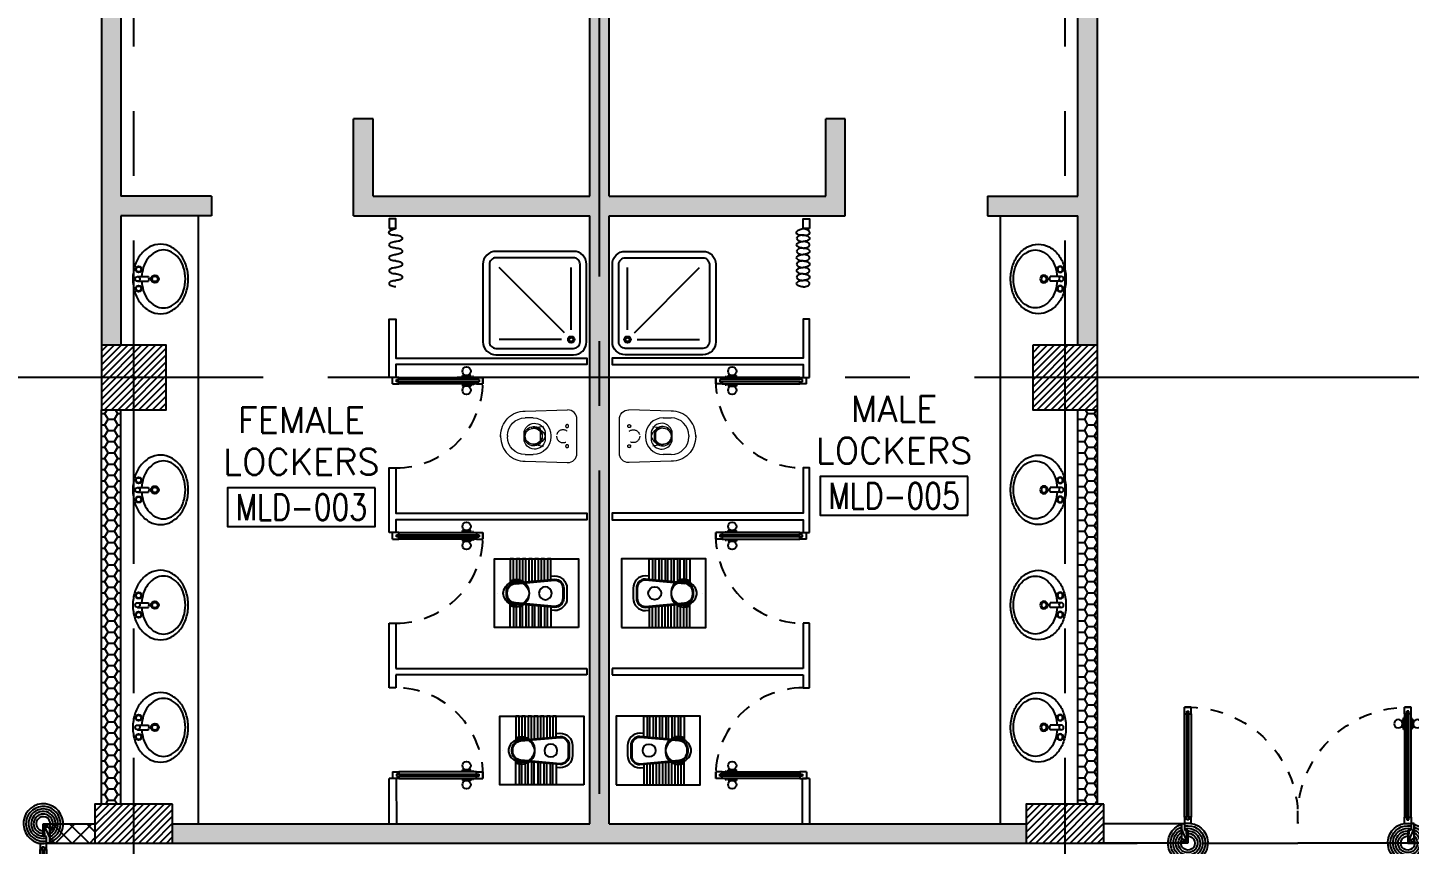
# Model space of a CAD drawing. Extents: x 417819.9 to 417911.9, y 43448 to 43539.2.
# Drawn here: x 417879.88 to 417890.56, y 43494.48 to 43500.8 of the extents above; entities that cross this region are included whole.
import ezdxf
from ezdxf.enums import TextEntityAlignment as Align

# ---------------------------------------------------------------- set-up
doc = ezdxf.new("R2010")
doc.units = 0
doc.header["$MEASUREMENT"] = 0
for name, pattern in [('CENTERX2', [4, 2.5, -0.5, 0.5, -0.5]), ('HIDDEN', [0.375, 0.25, -0.125]), ('HIDDEN2', [0.1875, 0.125, -0.0625])]:
    doc.linetypes.add(name, pattern=pattern)
doc.layers.get('0').update_dxf_attribs({"linetype": 'CONTINUOUS'})
for name, color, linetype in [('AXES', 11, 'CENTERX2'), ('COL', 2, 'CONTINUOUS'), ('CURT', 7, 'CONTINUOUS'), ('DOOR', 4, 'CONTINUOUS'), ('FIX', 3, 'CONTINUOUS'), ('HAT', 8, 'CONTINUOUS'), ('PART', 9, 'CONTINUOUS'), ('RM-BOX', 2, 'CONTINUOUS'), ('RM-NAME', 2, 'CONTINUOUS'), ('RM-NO', 2, 'CONTINUOUS'), ('WALL', 2, 'CONTINUOUS'), ('WallType', 11, 'CONTINUOUS'), ('WallType2', 3, 'CONTINUOUS')]:
    doc.layers.add(name, color=color, linetype=linetype)
doc.styles.add('ROMANS', font='ROMANS.shx', dxfattribs={"width": 0.6})
pattern_1 = [(0, (0, 0), (0.075, 0.04330127), [0.05, -0.1]), (120, (0, 0), (-0.074999999836, 0.043301270284), [0.05, -0.1]), (60, (0, 0), (1.64e-10, 0.086602540284), [-0.1, 0.05])]

# ---------------------------------------------------------------- blocks, each defined once
blk = doc.blocks.new('A$C272A55A0')
at = {"layer": 'DOOR', "color": 0, "linetype": 'ByBlock'}
for p, q in [((0, 900), (0, 1050)), ((50, 1050), (0, 1050)), ((50, 950), (50, 1050)), ((1750, 950), (1750, 1050)), ((1750, 1050), (1800, 1050)), ((1800, 1050), (1800, 900)), ((0, 900), (25, 900)), ((25, 950), (50, 950)), ((25, 900), (25, 950)), ((75, 900), (25, 900)), ((25, 850), (25, 900)), ((58, 870), (42, 870)), ((42, 870), (42, 850)), ((58, 850), (58, 870)), ((75, 900), (75, 850)), ((1725, 900), (1775, 900)), ((1725, 900), (1725, 850)), ((1742, 870), (1758, 870)), ((1742, 850), (1742, 870)), ((1775, 950), (1750, 950)), ((1758, 870), (1758, 850)), ((1775, 900), (1775, 950)), ((1800, 900), (1775, 900)), ((1775, 850), (1775, 900)), ((42, 850), (25, 850)), ((75, 850), (58, 850)), ((1725, 850), (1742, 850)), ((1758, 850), (1775, 850)), ((1718, 160), (1709, 160)), ((1709, 95), (1709, 160)), ((1725, 173), (1718, 173)), ((1718, 173), (1718, 83)), ((1718, 95), (1718, 160)), ((1775, 173), (1782, 173)), ((1782, 173), (1782, 83)), ((1782, 160), (1791, 160)), ((1782, 95), (1782, 160)), ((1791, 95), (1791, 160)), ((25, 50), (42, 50)), ((25, 50), (25, 0)), ((25, 0), (75, 0)), ((75, 0), (25, 0)), ((42, 50), (42, 30)), ((42, 30), (58, 30)), ((58, 50), (75, 50)), ((58, 50), (58, 30)), ((75, 50), (75, 0)), ((1718, 95), (1709, 95)), ((1725, 83), (1718, 83)), ((1742, 50), (1725, 50)), ((1725, 50), (1725, 0)), ((1775, 0), (1725, 0)), ((1725, 0), (1775, 0)), ((1742, 50), (1742, 30)), ((1758, 30), (1742, 30)), ((1775, 50), (1758, 50)), ((1758, 50), (1758, 30)), ((1775, 83), (1782, 83)), ((1775, 50), (1775, 0)), ((1782, 95), (1791, 95))]:
    blk.add_line(p, q, dxfattribs=at)
at = {"layer": 'DOOR', "color": 9, "linetype": 'ByBlock'}
for p, q in [((50, 1050), (0, 1010)), ((50, 1050), (0, 937)), ((50, 1050), (37, 950)), ((1750, 1050), (1800, 1010)), ((1750, 1050), (1800, 937)), ((1750, 1050), (1763, 950))]:
    blk.add_line(p, q, dxfattribs=at)
at = {"layer": 'DOOR', "linetype": 'ByBlock'}
for p, q in [((25, 850), (25, 50)), ((42, 850), (42, 50)), ((58, 850), (58, 50)), ((75, 50), (75, 850)), ((1725, 50), (1725, 850)), ((1742, 850), (1742, 50)), ((1758, 850), (1758, 50)), ((1775, 850), (1775, 50))]:
    blk.add_line(p, q, dxfattribs=at)
at = {"layer": 'DOOR', "color": 0, "linetype": 'ByBlock'}
for centre in [(1676, 128), (1824, 128)]:
    blk.add_circle(centre, 32.4, dxfattribs=at)
at = {"layer": 'DOOR', "color": 9, "linetype": 'ByBlock'}
for centre, radius, start, end in [((50, 1050), 54.4, 203.2074, 270), ((50, 1050), 74.4, 227.7764, 270), ((50, 1050), 94.4, 238.0182, 270), ((50, 1050), 34.4, 180, 270), ((50, 1050), 14.4, 180, 270), ((1750, 1050), 14.4, 270, 0), ((1750, 1050), 34.4, 270, 0), ((1750, 1050), 54.4, 270, 336.7926), ((1750, 1050), 74.4, 270, 312.2236), ((1750, 1050), 94.4, 270, 301.9818), ((50, 1050), 114, 244.0838, 257.3774), ((50, 1050), 134, 248.1598, 259.28), ((50, 1050), 154, 251.1053, 256.2858), ((1750, 1050), 114, 282.6226, 295.9162), ((1750, 1050), 134, 280.72, 291.8402), ((1750, 1050), 154, 283.7142, 288.8947)]:
    blk.add_arc(centre, radius, start, end, dxfattribs=at)
at = {"layer": 'DOOR', "linetype": 'HIDDEN', "ltscale": 0.5}
for centre, start, end in [((50, 851), 268.3174, 3.2965), ((1750, 851), 176.7035, 271.6826)]:
    blk.add_arc(centre, 851, start, end, dxfattribs=at)
at = {"layer": 'WALL', "linetype": 'ByBlock'}
blk.add_line((1800, 900), (1800, 1050), dxfattribs=at)
blk = doc.blocks.new('COL50')
at = {"layer": 'COL'}
blk.add_lwpolyline([(-250, 250), (-250, -250), (250, -250), (250, 250)], close=True, dxfattribs=at)
blk = doc.blocks.new('RM1')
at = {"layer": 'RM-BOX'}
blk.add_lwpolyline([(570, -200), (-570, -200), (-570, -500), (570, -500)], close=True, dxfattribs=at)
at = {"layer": 'RM-NAME', "style": 'ROMANS'}
for tag, p in [('ROOMNAME1', (0, 324)), ('ROOMNAME2', (0, 0))]:
    blk.add_attdef(tag, text='', height=200, dxfattribs=at).set_placement(p, align=Align.MIDDLE)
at = {"layer": 'RM-NO', "style": 'ROMANS', "width": 0.8}
blk.add_attdef('ROOMNO', text='', height=200, dxfattribs=at).set_placement((0, -350), align=Align.MIDDLE)
blk = doc.blocks.new('CURT2')
at = {"layer": 'CURT'}
blk.add_lwpolyline([(0, 0, -0.116434), (-19, -31, -0.116434), (-50, -50, -0.56066), (-101, -7, 0.45929), (-150, 50, 0.414214), (-200, 0, -0.414214), (-250, -50, -0.414214), (-300, 0, 0.414214), (-350, 50, 0.414214), (-400, 0, -0.414214), (-450, -50, -0.414214), (-500, 0, 0.414214), (-550, 50, 0.414214), (-600, 0, -0.414214), (-650, -50, -0.414214), (-700, 0, 0.414214), (-750, 50, 0.414214), (-800, 0, -0.414214), (-850, -50, -0.414214), (-900, 0, 0.414214)], format="xyb", dxfattribs=at)
blk = doc.blocks.new('*X79')
at = {"color": 0}
for p, q in [((73379, 41931), (73850, 42401)), ((73379, 41984), (73797, 42401)), ((73379, 42037), (73744, 42401)), ((73379, 42090), (73690, 42401)), ((73379, 42143), (73637, 42401)), ((73379, 42196), (73584, 42401)), ((73379, 42249), (73531, 42401)), ((73379, 42302), (73478, 42401)), ((73379, 42355), (73425, 42401)), ((73403, 41901), (73879, 42378)), ((73456, 41901), (73879, 42325)), ((73509, 41901), (73879, 42272)), ((73562, 41901), (73879, 42219)), ((73615, 41901), (73879, 42165)), ((73668, 41901), (73879, 42112)), ((73721, 41901), (73879, 42059)), ((73774, 41901), (73879, 42006)), ((73827, 41901), (73879, 41953))]:
    blk.add_line(p, q, dxfattribs=at)
blk = doc.blocks.new('WC')
at = {"layer": 'FIX', "lineweight": 20}
for p, q in [((475, 141), (538, 141)), ((339, 5), (339, -5)), ((395, 76), (490, 60)), ((534, 24), (540, 0)), ((540, 0), (534, -24)), ((674, 5), (674, -5)), ((490, -60), (395, -76)), ((213, -204), (210, -204)), ((538, -141), (475, -141))]:
    blk.add_line(p, q, dxfattribs=at)
at = {"layer": 'FIX', "linetype": 'Continuous', "lineweight": 20}
blk.add_line((420, -47), (420, 45), dxfattribs=at)
at = {"layer": 'FIX', "lineweight": 20}
for points in [[(210, -204, -0.414214), (137, -131), (137, 0), (137, 131, -0.414214), (210, 204)], [(727, -5), (727, 5, 0.414214), (538, 194), (210, 204)], [(727, 5), (727, -5, -0.414214), (538, -194), (210, -204)]]:
    blk.add_lwpolyline(points, format="xyb", dxfattribs=at)
at = {"layer": 'FIX', "linetype": 'HIDDEN2', "lineweight": 20, "ltscale": 0.3}
blk.add_circle((245, 0), 49.8, dxfattribs=at)
at = {"layer": 'FIX', "linetype": 'HIDDEN', "lineweight": 20, "ltscale": 0.05}
for centre in [(213, 78), (213, -77)]:
    blk.add_circle(centre, 11.6, dxfattribs=at)
at = {"layer": 'FIX', "lineweight": 20}
for centre, radius, start, end in [((475, 5), 136, 90, 180), ((538, 5), 136, 360, 90), ((464, -18), 82, 51.0758, 71.504), ((473, -7), 68.2, 27.1532, 51.0758), ((475, -5), 136, 180, 270), ((464, 18), 82, 288.496, 308.9242), ((473, 7), 68.2, 308.9242, 332.8468), ((538, -5), 136, 270, 0)]:
    blk.add_arc(centre, radius, start, end, dxfattribs=at)
at = {"layer": 'FIX', "linetype": 'Continuous', "lineweight": 20}
for centre, start, end in [((443, 46), 88.3879, 182.3338), ((442, -46), 177.6662, 271.6121)]:
    blk.add_arc(centre, 22.3, start, end, dxfattribs=at)
blk = doc.blocks.new('AWC')
at = {"layer": 'FIX'}
for p, q in [((-726, 265), (-726, 66)), ((-700, 265), (-726, 265)), ((-700, 79), (-700, 265)), ((-678, 265), (-678, 82)), ((-652, 265), (-678, 265)), ((-652, 84), (-652, 265)), ((-630, 265), (-630, 86)), ((-604, 265), (-630, 265)), ((-604, 89), (-604, 265)), ((-582, 265), (-582, 91)), ((-556, 265), (-582, 265)), ((-556, 93), (-556, 265)), ((-534, 265), (-534, 95)), ((-508, 265), (-534, 265)), ((-508, 98), (-508, 265)), ((-486, 265), (-486, 100)), ((-460, 265), (-486, 265)), ((-460, 102), (-460, 265)), ((-438, 265), (-438, 104)), ((-412, 265), (-438, 265)), ((-412, 106), (-412, 265)), ((-382, 109), (-687, 81)), ((-384, 134), (-412, 131)), ((-825, 0), (-825, 0)), ((-780, 7), (-780, -7)), ((-755, 7), (-755, -7)), ((-748, 7), (-748, -7)), ((-312, -39), (-312, 39)), ((-287, -39), (-287, 39)), ((-726, -265), (-726, -66)), ((-700, -79), (-700, -265)), ((-687, -81), (-382, -109)), ((-678, -265), (-678, -82)), ((-652, -84), (-652, -265)), ((-630, -265), (-630, -86)), ((-604, -89), (-604, -265)), ((-582, -265), (-582, -91)), ((-556, -93), (-556, -265)), ((-534, -265), (-534, -95)), ((-508, -98), (-508, -265)), ((-486, -265), (-486, -100)), ((-460, -102), (-460, -265)), ((-438, -265), (-438, -104)), ((-412, -106), (-412, -265)), ((-412, -131), (-384, -134)), ((-700, -265), (-726, -265)), ((-652, -265), (-678, -265)), ((-604, -265), (-630, -265)), ((-556, -265), (-582, -265)), ((-508, -265), (-534, -265)), ((-460, -265), (-486, -265)), ((-412, -265), (-438, -265))]:
    blk.add_line(p, q, dxfattribs=at)
at = {"layer": 'FIX', "color": 32}
for p, q in [((-381, 102), (-686, 74)), ((-319, -39), (-319, 39)), ((-686, -74), (-381, -102))]:
    blk.add_line(p, q, dxfattribs=at)
at = {"layer": 'FIX'}
blk.add_lwpolyline([(-198, 265), (-848, 265), (-848, -265), (-198, -265)], close=True, dxfattribs=at)
at = {"layer": 'FIX', "color": 32}
blk.add_circle((-454, 0), 50, dxfattribs=at)
at = {"layer": 'FIX'}
for centre, radius, start, end in [((-382, 39), 95, 0, 90.1311), ((-382, 39), 70, 0, 90.1311), ((-680, 7), 100, 117.0426, 180), ((-680, 7), 75, 95.2114, 180), ((-680, -7), 100, 180, 242.9574), ((-680, -7), 75, 180, 264.7886), ((-382, -39), 95, 270, 0), ((-382, -39), 70, 270, 0)]:
    blk.add_arc(centre, radius, start, end, dxfattribs=at)
at = {"layer": 'FIX', "color": 32}
for centre, radius, start, end in [((-680, 7), 68, 95.2114, 180), ((-382, 39), 63, 0, 90.1311), ((-680, -7), 68, 180, 264.7886), ((-382, -39), 63, 270, 0)]:
    blk.add_arc(centre, radius, start, end, dxfattribs=at)
blk = doc.blocks.new('*X78')
at = {"color": 0}
for p, q in [((80579, 41918), (81062, 42401)), ((80579, 41971), (81009, 42401)), ((80579, 42024), (80956, 42401)), ((80579, 42077), (80903, 42401)), ((80579, 42130), (80850, 42401)), ((80579, 42183), (80797, 42401)), ((80579, 42236), (80744, 42401)), ((80579, 42289), (80691, 42401)), ((80579, 42342), (80638, 42401)), ((80579, 42395), (80585, 42401)), ((80615, 41901), (81079, 42365)), ((80668, 41901), (81079, 42312)), ((80721, 41901), (81079, 42259)), ((80774, 41901), (81079, 42206)), ((80827, 41901), (81079, 42153)), ((80880, 41901), (81079, 42100)), ((80933, 41901), (81079, 42047)), ((80986, 41901), (81079, 41994)), ((81039, 41901), (81079, 41941))]:
    blk.add_line(p, q, dxfattribs=at)
blk = doc.blocks.new('OV')
for p, q in [((-0.02, -0.041), (-0.02, -0.135)), ((0.02, -0.041), (0.02, -0.135))]:
    blk.add_line(p, q)
blk.add_lwpolyline([(-0.3, -0.239, 0.126028), (-0.276, -0.332, 0.105961), (-0.207, -0.412, 0.086149), (-0.113, -0.46, 0.075973), (0, -0.478, 0.075973), (0.113, -0.46, 0.086149), (0.207, -0.412, 0.105961), (0.276, -0.332, 0.126028), (0.3, -0.239, 0.126028), (0.276, -0.145, 0.105961), (0.207, -0.065, 0.086149), (0.113, -0.017, 0.075973), (0, 0, 0.075973), (-0.113, -0.017, 0.086149), (-0.207, -0.065, 0.105961), (-0.276, -0.145, 0.126028)], format="xyb", close=True)
for points in [[(-0.25, -0.264, 0.126028), (-0.232, -0.333, 0.105961), (-0.177, -0.398, 0.086149), (-0.099, -0.438, 0.075973), (0, -0.453, 0.075973), (0.099, -0.438, 0.086149), (0.177, -0.398, 0.105961), (0.232, -0.333, 0.126028), (0.25, -0.264, 0.126028), (0.232, -0.195, 0.105961), (0.177, -0.13, 0.086149), (0.099, -0.09, 0.060606), (0.02, -0.076, 0.075973)], [(-0.02, -0.076, 0.060606), (-0.099, -0.09, 0.086149), (-0.177, -0.13, 0.105961), (-0.232, -0.195, 0.126028), (-0.25, -0.264, 0.126028)]]:
    blk.add_lwpolyline(points, format="xyb")
for centre, radius in [((-0.083, -0.05), 0.027), ((-0.083, -0.05), 0.022), ((0, -0.041), 0.0202), ((0.083, -0.05), 0.027), ((0.083, -0.05), 0.022), ((0, -0.19), 0.0332), ((0, -0.19), 0.0232)]:
    blk.add_circle(centre, radius)
blk.add_arc((0, -0.099), 0.0409, 240.429, 299.571)

msp = doc.modelspace()

# ---------------------------------------------------------------- hatches: boundary and pattern name
at = {"layer": 'HAT'}
h = msp.add_hatch(dxfattribs=at)
h.set_pattern_fill('ANSI31', color=256, scale=0.3, style=0)
h.set_pattern_definition([(45, (417522.151385, 43455.963322), (-0.0265165043, 0.0265165043), [])])
h.paths.add_polyline_path([(417880.6966, 43494.4943), (417880.6966, 43494.7943), (417880.3966, 43494.7943), (417880.3966, 43494.4943)])
h.paths.add_polyline_path([(417880.9966, 43494.4943), (417880.9966, 43494.7943), (417880.6966, 43494.7943), (417880.6966, 43494.4943)])
h = msp.add_hatch(dxfattribs=at)
h.set_pattern_fill('ANSI31', color=256, scale=0.3, style=0)
h.set_pattern_definition([(45, (417529.351385, 43455.963322), (-0.0265165043, 0.0265165043), [])])
h.paths.add_polyline_path([(417887.8966, 43494.4943), (417887.8966, 43494.7943), (417887.5966, 43494.7943), (417887.5966, 43494.4943)])
h.paths.add_polyline_path([(417888.1966, 43494.4943), (417888.1966, 43494.7943), (417887.8966, 43494.7943), (417887.8966, 43494.4943)])
at = {"layer": 'WallType'}
h = msp.add_hatch(dxfattribs=at)
h.set_pattern_fill('ANSI37', color=256, scale=0.75, style=0)
h.set_pattern_definition([(45, (0, 0), (-0.066291260736, 0.066291260736), []), (135, (0, 0), (-0.066291260736, -0.066291260736), [])])
h.paths.add_polyline_path([(417880.3966, 43494.6443), (417880.0466, 43494.6443), (417880.0466, 43494.4943), (417880.3966, 43494.4943)])
at = {"layer": 'WallType2'}
h = msp.add_hatch(dxfattribs=at)
h.set_pattern_fill('HONEY', color=256, scale=0.4, style=0)
h.set_pattern_definition(pattern_1)
h.paths.add_polyline_path([(417884.3716, 43505.2193), (417884.5216, 43505.2193), (417884.5216, 43505.3693), (417884.0716, 43505.3693), (417884.0716, 43505.2193), (417884.2216, 43505.2193), (417884.2216, 43499.4948), (417882.5466, 43499.4948), (417882.5466, 43500.0948), (417882.3966, 43500.0948), (417882.3966, 43499.3448), (417884.2216, 43499.3448), (417884.2216, 43494.6443), (417880.9966, 43494.6443), (417880.9966, 43494.4943), (417887.5966, 43494.4943), (417887.5966, 43494.6443), (417884.3716, 43494.6443), (417884.3716, 43499.3448), (417886.1966, 43499.3448), (417886.1968, 43500.0948), (417886.0468, 43500.0948), (417886.0467, 43499.4948), (417884.3716, 43499.4948)])
h = msp.add_hatch(dxfattribs=at)
h.set_pattern_fill('HONEY', color=256, scale=0.4, style=0)
h.set_pattern_definition(pattern_1)
h.paths.add_polyline_path([(417880.5966, 43503.8443), (417880.4466, 43503.8443), (417880.4466, 43498.3443), (417880.5966, 43498.3443), (417880.5966, 43499.3448), (417881.2966, 43499.3448), (417881.2966, 43499.4948), (417880.5966, 43499.4948)])
h = msp.add_hatch(dxfattribs=at)
h.set_pattern_fill('HONEY', color=256, scale=0.4, style=0)
h.set_pattern_definition(pattern_1)
h.paths.add_polyline_path([(417888.1466, 43503.8443), (417887.9966, 43503.8443), (417887.9966, 43499.4948), (417887.2966, 43499.4948), (417887.2966, 43499.3448), (417887.9966, 43499.3448), (417887.9966, 43498.3443), (417888.1466, 43498.3443)])
h = msp.add_hatch(dxfattribs=at)
h.set_pattern_fill('HONEY', color=256, scale=0.4, style=0)
h.set_pattern_definition(pattern_1)
h.paths.add_polyline_path([(417880.5966, 43497.8443), (417880.4466, 43497.8443), (417880.4466, 43494.7943), (417880.5966, 43494.7943)])
h = msp.add_hatch(dxfattribs=at)
h.set_pattern_fill('HONEY', color=256, scale=0.4, style=0)
h.set_pattern_definition(pattern_1)
h.paths.add_polyline_path([(417888.1466, 43497.8443), (417887.9966, 43497.8443), (417887.9966, 43494.7943), (417888.1466, 43494.7943)])

# ---------------------------------------------------------------- linework, layer by layer
at = {"layer": 'AXES'}
for p, q in [((417880.6966, 43448.6529), (417880.6966, 43538.4875)), ((417887.8966, 43448.6529), (417887.8966, 43538.4875)), ((417884.2966, 43466.8743), (417884.2966, 43525.4443)), ((417889.6966, 43498.0943), (417820.6052, 43498.0943)), ((417911.2163, 43498.0943), (417889.6966, 43498.0943)), ((417820.9552, 43494.4943), (417889.6966, 43494.4943)), ((417911.2163, 43494.4943), (417889.6966, 43494.4943))]:
    msp.add_line(p, q, dxfattribs=at)
at = {"layer": 'COL'}
for points in [[(417880.4466, 43498.3443), (417880.4466, 43497.8443), (417880.9466, 43497.8443), (417880.9466, 43498.3443)], [(417880.9966, 43494.7943), (417880.3966, 43494.7943), (417880.3966, 43494.4943), (417880.9966, 43494.4943)], [(417888.1966, 43494.7943), (417887.5966, 43494.7943), (417887.5966, 43494.4943), (417888.1966, 43494.4943)]]:
    msp.add_lwpolyline(points, close=True, dxfattribs=at)
at = {"layer": 'DOOR', "linetype": 'ByBlock'}
for p, q in [((417883.2369, 43498.1015), (417883.2369, 43498.1105)), ((417883.3017, 43498.1105), (417883.2369, 43498.1105)), ((417883.3017, 43498.1015), (417883.3017, 43498.1105)), ((417885.2916, 43498.1015), (417885.2916, 43498.1105)), ((417885.2916, 43498.1105), (417885.3564, 43498.1105)), ((417885.3564, 43498.1015), (417885.3564, 43498.1105)), ((417882.7466, 43498.0943), (417882.6966, 43498.0943)), ((417882.6966, 43498.0443), (417882.6966, 43498.0943)), ((417882.6966, 43498.0443), (417882.7466, 43498.0443)), ((417882.7266, 43498.0773), (417882.7466, 43498.0773)), ((417882.7266, 43498.0613), (417882.7266, 43498.0773)), ((417882.7466, 43498.0613), (417882.7266, 43498.0613)), ((417882.7466, 43498.0943), (417883.3466, 43498.0943)), ((417882.7466, 43498.0773), (417882.7466, 43498.0943)), ((417882.7466, 43498.0773), (417883.3466, 43498.0773)), ((417882.7466, 43498.0613), (417883.3466, 43498.0613)), ((417882.7466, 43498.0443), (417882.7466, 43498.0613)), ((417883.3466, 43498.0443), (417882.7466, 43498.0443)), ((417883.3017, 43498.1015), (417883.2369, 43498.1015)), ((417883.2369, 43498.0371), (417883.2369, 43498.0281)), ((417883.3017, 43498.0371), (417883.2369, 43498.0371)), ((417883.3017, 43498.0281), (417883.2369, 43498.0281)), ((417883.3017, 43498.0371), (417883.3017, 43498.0281)), ((417883.3143, 43498.0943), (417883.3143, 43498.1015)), ((417883.3243, 43498.1015), (417883.3143, 43498.1015)), ((417883.3143, 43498.0443), (417883.3143, 43498.0371)), ((417883.3243, 43498.0371), (417883.3143, 43498.0371)), ((417883.3243, 43498.0943), (417883.3243, 43498.1015)), ((417883.3243, 43498.0443), (417883.3243, 43498.0371)), ((417883.3466, 43498.0943), (417883.3466, 43498.0773)), ((417883.3466, 43498.0943), (417883.3966, 43498.0943)), ((417883.3466, 43498.0773), (417883.3666, 43498.0773)), ((417883.3466, 43498.0613), (417883.3466, 43498.0443)), ((417883.3466, 43498.0613), (417883.3666, 43498.0613)), ((417883.3466, 43498.0443), (417883.3966, 43498.0443)), ((417883.3666, 43498.0773), (417883.3666, 43498.0613)), ((417883.3966, 43498.0943), (417883.3966, 43498.0443)), ((417883.3966, 43498.0443), (417883.3966, 43498.0943)), ((417885.1966, 43498.0943), (417885.1966, 43498.0443)), ((417885.1966, 43498.0443), (417885.1966, 43498.0943)), ((417885.2466, 43498.0943), (417885.1966, 43498.0943)), ((417885.2466, 43498.0443), (417885.1966, 43498.0443)), ((417885.2266, 43498.0773), (417885.2266, 43498.0613)), ((417885.2466, 43498.0773), (417885.2266, 43498.0773)), ((417885.2466, 43498.0613), (417885.2266, 43498.0613)), ((417885.8466, 43498.0943), (417885.2466, 43498.0943)), ((417885.2466, 43498.0943), (417885.2466, 43498.0773)), ((417885.8466, 43498.0773), (417885.2466, 43498.0773)), ((417885.8466, 43498.0613), (417885.2466, 43498.0613)), ((417885.2466, 43498.0613), (417885.2466, 43498.0443)), ((417885.2466, 43498.0443), (417885.8466, 43498.0443)), ((417885.269, 43498.1015), (417885.279, 43498.1015)), ((417885.269, 43498.0943), (417885.269, 43498.1015)), ((417885.269, 43498.0443), (417885.269, 43498.0371)), ((417885.269, 43498.0371), (417885.279, 43498.0371)), ((417885.279, 43498.0943), (417885.279, 43498.1015)), ((417885.279, 43498.0443), (417885.279, 43498.0371)), ((417885.2916, 43498.1015), (417885.3564, 43498.1015)), ((417885.2916, 43498.0371), (417885.2916, 43498.0281)), ((417885.2916, 43498.0371), (417885.3564, 43498.0371)), ((417885.2916, 43498.0281), (417885.3564, 43498.0281)), ((417885.3564, 43498.0371), (417885.3564, 43498.0281)), ((417885.8466, 43498.0943), (417885.8966, 43498.0943)), ((417885.8466, 43498.0773), (417885.8466, 43498.0943)), ((417885.8666, 43498.0773), (417885.8466, 43498.0773)), ((417885.8466, 43498.0613), (417885.8666, 43498.0613)), ((417885.8466, 43498.0443), (417885.8466, 43498.0613)), ((417885.8966, 43498.0443), (417885.8466, 43498.0443)), ((417885.8666, 43498.0613), (417885.8666, 43498.0773)), ((417885.8966, 43498.0443), (417885.8966, 43498.0943)), ((417882.7466, 43496.8943), (417882.6966, 43496.8943)), ((417882.6966, 43496.8443), (417882.6966, 43496.8943)), ((417882.6966, 43496.8443), (417882.7466, 43496.8443)), ((417882.7266, 43496.8773), (417882.7466, 43496.8773)), ((417882.7266, 43496.8613), (417882.7266, 43496.8773)), ((417882.7466, 43496.8613), (417882.7266, 43496.8613)), ((417882.7466, 43496.8943), (417883.3466, 43496.8943)), ((417882.7466, 43496.8773), (417882.7466, 43496.8943)), ((417882.7466, 43496.8773), (417883.3466, 43496.8773)), ((417882.7466, 43496.8613), (417883.3466, 43496.8613)), ((417882.7466, 43496.8443), (417882.7466, 43496.8613)), ((417883.3466, 43496.8443), (417882.7466, 43496.8443)), ((417883.2369, 43496.9015), (417883.2369, 43496.9105)), ((417883.3017, 43496.9105), (417883.2369, 43496.9105)), ((417883.3017, 43496.9015), (417883.2369, 43496.9015)), ((417883.2369, 43496.8371), (417883.2369, 43496.8281)), ((417883.3017, 43496.8371), (417883.2369, 43496.8371)), ((417883.3017, 43496.8281), (417883.2369, 43496.8281)), ((417883.3017, 43496.9015), (417883.3017, 43496.9105)), ((417883.3017, 43496.8371), (417883.3017, 43496.8281)), ((417883.3143, 43496.8943), (417883.3143, 43496.9015)), ((417883.3243, 43496.9015), (417883.3143, 43496.9015)), ((417883.3143, 43496.8443), (417883.3143, 43496.8371)), ((417883.3243, 43496.8371), (417883.3143, 43496.8371)), ((417883.3243, 43496.8943), (417883.3243, 43496.9015)), ((417883.3243, 43496.8443), (417883.3243, 43496.8371)), ((417883.3466, 43496.8943), (417883.3466, 43496.8773)), ((417883.3466, 43496.8943), (417883.3966, 43496.8943)), ((417883.3466, 43496.8773), (417883.3666, 43496.8773)), ((417883.3466, 43496.8613), (417883.3466, 43496.8443)), ((417883.3466, 43496.8613), (417883.3666, 43496.8613)), ((417883.3466, 43496.8443), (417883.3966, 43496.8443)), ((417883.3666, 43496.8773), (417883.3666, 43496.8613)), ((417883.3966, 43496.8943), (417883.3966, 43496.8443)), ((417883.3966, 43496.8443), (417883.3966, 43496.8943)), ((417885.1966, 43496.8943), (417885.1966, 43496.8443)), ((417885.1966, 43496.8443), (417885.1966, 43496.8943)), ((417885.2466, 43496.8943), (417885.1966, 43496.8943)), ((417885.2466, 43496.8443), (417885.1966, 43496.8443)), ((417885.2266, 43496.8773), (417885.2266, 43496.8613)), ((417885.2466, 43496.8773), (417885.2266, 43496.8773)), ((417885.2466, 43496.8613), (417885.2266, 43496.8613)), ((417885.8466, 43496.8943), (417885.2466, 43496.8943)), ((417885.2466, 43496.8943), (417885.2466, 43496.8773)), ((417885.8466, 43496.8773), (417885.2466, 43496.8773)), ((417885.8466, 43496.8613), (417885.2466, 43496.8613)), ((417885.2466, 43496.8613), (417885.2466, 43496.8443)), ((417885.2466, 43496.8443), (417885.8466, 43496.8443)), ((417885.269, 43496.9015), (417885.279, 43496.9015)), ((417885.269, 43496.8943), (417885.269, 43496.9015)), ((417885.269, 43496.8443), (417885.269, 43496.8371)), ((417885.269, 43496.8371), (417885.279, 43496.8371)), ((417885.279, 43496.8943), (417885.279, 43496.9015)), ((417885.279, 43496.8443), (417885.279, 43496.8371)), ((417885.2916, 43496.9015), (417885.2916, 43496.9105)), ((417885.2916, 43496.9105), (417885.3564, 43496.9105)), ((417885.2916, 43496.9015), (417885.3564, 43496.9015)), ((417885.2916, 43496.8371), (417885.2916, 43496.8281)), ((417885.2916, 43496.8371), (417885.3564, 43496.8371)), ((417885.2916, 43496.8281), (417885.3564, 43496.8281)), ((417885.3564, 43496.9015), (417885.3564, 43496.9105)), ((417885.3564, 43496.8371), (417885.3564, 43496.8281)), ((417885.8466, 43496.8943), (417885.8966, 43496.8943)), ((417885.8466, 43496.8773), (417885.8466, 43496.8943)), ((417885.8666, 43496.8773), (417885.8466, 43496.8773)), ((417885.8466, 43496.8613), (417885.8666, 43496.8613)), ((417885.8466, 43496.8443), (417885.8466, 43496.8613)), ((417885.8966, 43496.8443), (417885.8466, 43496.8443)), ((417885.8666, 43496.8613), (417885.8666, 43496.8773)), ((417885.8966, 43496.8443), (417885.8966, 43496.8943)), ((417882.6966, 43495.0443), (417882.7466, 43495.0443)), ((417882.6966, 43495.0443), (417882.6966, 43494.9943)), ((417882.7466, 43495.0273), (417882.7266, 43495.0273)), ((417882.7266, 43495.0273), (417882.7266, 43495.0113)), ((417882.7266, 43495.0113), (417882.7466, 43495.0113)), ((417883.3466, 43495.0443), (417882.7466, 43495.0443)), ((417882.7466, 43495.0443), (417882.7466, 43495.0273)), ((417882.7466, 43495.0273), (417883.3466, 43495.0273)), ((417882.7466, 43495.0113), (417883.3466, 43495.0113)), ((417882.7466, 43495.0113), (417882.7466, 43494.9943)), ((417883.2369, 43495.0515), (417883.2369, 43495.0605)), ((417883.3017, 43495.0605), (417883.2369, 43495.0605)), ((417883.3017, 43495.0515), (417883.2369, 43495.0515)), ((417883.3017, 43495.0515), (417883.3017, 43495.0605)), ((417883.3143, 43495.0443), (417883.3143, 43495.0515)), ((417883.3243, 43495.0515), (417883.3143, 43495.0515)), ((417883.3243, 43495.0443), (417883.3243, 43495.0515)), ((417883.3466, 43495.0273), (417883.3466, 43495.0443)), ((417883.3466, 43495.0443), (417883.3966, 43495.0443)), ((417883.3466, 43495.0273), (417883.3666, 43495.0273)), ((417883.3466, 43494.9943), (417883.3466, 43495.0113)), ((417883.3466, 43495.0113), (417883.3666, 43495.0113)), ((417883.3666, 43495.0113), (417883.3666, 43495.0273)), ((417883.3966, 43494.9943), (417883.3966, 43495.0443)), ((417883.3966, 43495.0443), (417883.3966, 43494.9943)), ((417885.1966, 43494.9943), (417885.1966, 43495.0443)), ((417885.1966, 43495.0443), (417885.1966, 43494.9943)), ((417885.2466, 43495.0443), (417885.1966, 43495.0443)), ((417885.2266, 43495.0113), (417885.2266, 43495.0273)), ((417885.2466, 43495.0273), (417885.2266, 43495.0273)), ((417885.2466, 43495.0113), (417885.2266, 43495.0113)), ((417885.2466, 43495.0443), (417885.8466, 43495.0443)), ((417885.2466, 43495.0273), (417885.2466, 43495.0443)), ((417885.8466, 43495.0273), (417885.2466, 43495.0273)), ((417885.2466, 43494.9943), (417885.2466, 43495.0113)), ((417885.8466, 43495.0113), (417885.2466, 43495.0113)), ((417885.269, 43495.0515), (417885.279, 43495.0515)), ((417885.269, 43495.0443), (417885.269, 43495.0515)), ((417885.279, 43495.0443), (417885.279, 43495.0515)), ((417885.2916, 43495.0515), (417885.2916, 43495.0605)), ((417885.2916, 43495.0605), (417885.3564, 43495.0605)), ((417885.2916, 43495.0515), (417885.3564, 43495.0515)), ((417885.3564, 43495.0515), (417885.3564, 43495.0605)), ((417882.7466, 43494.9943), (417882.6966, 43494.9943)), ((417882.7466, 43494.9943), (417883.3466, 43494.9943)), ((417883.2369, 43494.9871), (417883.2369, 43494.9781)), ((417883.3017, 43494.9871), (417883.2369, 43494.9871)), ((417883.3017, 43494.9781), (417883.2369, 43494.9781)), ((417883.3017, 43494.9871), (417883.3017, 43494.9781)), ((417883.3143, 43494.9943), (417883.3143, 43494.9871)), ((417883.3243, 43494.9871), (417883.3143, 43494.9871)), ((417883.3243, 43494.9943), (417883.3243, 43494.9871)), ((417883.3466, 43494.9943), (417883.3966, 43494.9943)), ((417885.2466, 43494.9943), (417885.1966, 43494.9943)), ((417885.8466, 43494.9943), (417885.2466, 43494.9943)), ((417885.269, 43494.9943), (417885.269, 43494.9871)), ((417885.269, 43494.9871), (417885.279, 43494.9871)), ((417885.279, 43494.9943), (417885.279, 43494.9871)), ((417885.2916, 43494.9871), (417885.2916, 43494.9781)), ((417885.2916, 43494.9871), (417885.3564, 43494.9871)), ((417885.2916, 43494.9781), (417885.3564, 43494.9781)), ((417885.3564, 43494.9871), (417885.3564, 43494.9781))]:
    msp.add_line(p, q, dxfattribs=at)
at = {"layer": 'DOOR', "color": 97, "linetype": 'ByBlock'}
for p, q in [((417885.8966, 43495.0443), (417885.8466, 43495.0443)), ((417885.8466, 43495.0443), (417885.8466, 43495.0273)), ((417885.8466, 43495.0273), (417885.8666, 43495.0273)), ((417885.8666, 43495.0113), (417885.8466, 43495.0113)), ((417885.8466, 43495.0113), (417885.8466, 43494.9943)), ((417885.8666, 43495.0273), (417885.8666, 43495.0113)), ((417885.8966, 43495.0443), (417885.8966, 43494.9943)), ((417885.8466, 43494.9943), (417885.8966, 43494.9943))]:
    msp.add_line(p, q, dxfattribs=at)
at = {"layer": 'DOOR', "linetype": 'ByBlock'}
for centre in [(417883.2693, 43498.1429), (417885.324, 43498.1429), (417883.2693, 43497.9958), (417885.324, 43497.9958), (417883.2693, 43496.9429), (417885.324, 43496.9429), (417883.2693, 43496.7958), (417885.324, 43496.7958), (417883.2693, 43495.0929), (417885.324, 43495.0929), (417883.2693, 43494.9458), (417885.324, 43494.9458)]:
    msp.add_circle(centre, 0.0324, dxfattribs=at)
at = {"layer": 'DOOR', "linetype": 'HIDDEN', "ltscale": 0.5}
for centre, start, end in [((417882.7221, 43498.0693), 269.96077, 2.12255), ((417885.8712, 43498.0693), 177.87745, 270.03923), ((417882.7221, 43496.8693), 269.96077, 2.12255), ((417885.8712, 43496.8693), 177.87745, 270.03923), ((417882.7221, 43495.0193), 357.87745, 90.03923), ((417885.8712, 43495.0193), 89.96077, 182.12255)]:
    msp.add_arc(centre, 0.675, start, end, dxfattribs=at)
at = {"layer": 'FIX'}
for p, q in [((417881.1966, 43494.6443), (417881.1966, 43499.3448)), ((417887.3966, 43494.6443), (417887.3966, 43499.3448)), ((417884.0259, 43498.44), (417883.5216, 43498.9443)), ((417884.0789, 43498.462), (417884.0789, 43498.9443)), ((417884.5143, 43498.462), (417884.5143, 43498.9443)), ((417884.5673, 43498.44), (417885.0716, 43498.9443)), ((417884.0039, 43498.387), (417883.5216, 43498.387)), ((417884.5893, 43498.387), (417885.0716, 43498.387))]:
    msp.add_line(p, q, dxfattribs=at)
for points in [[(417884.0966, 43499.0693), (417883.4966, 43499.0693, 0.4142136), (417883.3966, 43498.9693), (417883.3966, 43498.3693, 0.4142136), (417883.4966, 43498.2693), (417884.0966, 43498.2693, 0.4142136), (417884.1966, 43498.3693), (417884.1966, 43498.9693, 0.4142136)], [(417884.0966, 43499.0193), (417883.4966, 43499.0193, 0.4142136), (417883.4466, 43498.9693), (417883.4466, 43498.3693, 0.4142136), (417883.4966, 43498.3193), (417884.0966, 43498.3193, 0.4142136), (417884.1466, 43498.3693), (417884.1466, 43498.9693, 0.4142136)], [(417884.4966, 43499.0693), (417885.0966, 43499.0693, -0.4142136), (417885.1966, 43498.9693), (417885.1966, 43498.3693, -0.4142136), (417885.0966, 43498.2693), (417884.4966, 43498.2693, -0.4142136), (417884.3966, 43498.3693), (417884.3966, 43498.9693, -0.4142136)], [(417884.4966, 43499.0193), (417885.0966, 43499.0193, -0.4142136), (417885.1466, 43498.9693), (417885.1466, 43498.3693, -0.4142136), (417885.0966, 43498.3193), (417884.4966, 43498.3193, -0.4142136), (417884.4466, 43498.3693), (417884.4466, 43498.9693, -0.4142136)]]:
    msp.add_lwpolyline(points, format="xyb", close=True, dxfattribs=at)
for centre, radius in [((417884.0789, 43498.387), 0.025), ((417884.0789, 43498.387), 0.015), ((417884.5143, 43498.387), 0.025), ((417884.5143, 43498.387), 0.015)]:
    msp.add_circle(centre, radius, dxfattribs=at)
at = {"layer": 'PART'}
for p, q in [((417882.7216, 43499.2448), (417882.6716, 43499.2448)), ((417885.8716, 43499.2448), (417885.9216, 43499.2448)), ((417882.6716, 43496.1943), (417882.7221, 43496.1943)), ((417882.6716, 43495.6943), (417882.6716, 43496.1943)), ((417882.7221, 43496.1943), (417882.7221, 43495.8443)), ((417885.9216, 43496.1943), (417885.8712, 43496.1943)), ((417885.8712, 43496.1943), (417885.8712, 43495.8443)), ((417885.9216, 43495.6943), (417885.9216, 43496.1943)), ((417884.1986, 43495.7943), (417882.7216, 43495.7943)), ((417882.7216, 43495.7943), (417882.7221, 43495.6943)), ((417882.7221, 43495.8443), (417884.1986, 43495.8443)), ((417884.1986, 43495.8443), (417884.1986, 43495.7943)), ((417885.8712, 43495.8443), (417884.3946, 43495.8443)), ((417884.3946, 43495.8443), (417884.3946, 43495.7943)), ((417884.3946, 43495.7943), (417885.8716, 43495.7943)), ((417885.8716, 43495.7943), (417885.8712, 43495.6943)), ((417882.7221, 43495.6943), (417882.6716, 43495.6943)), ((417885.8712, 43495.6943), (417885.9216, 43495.6943)), ((417882.6716, 43494.6443), (417882.6716, 43494.9943)), ((417882.7253, 43494.9943), (417882.6716, 43494.9943)), ((417882.7253, 43494.9943), (417882.7269, 43494.6443)), ((417885.8663, 43494.6443), (417885.8663, 43494.9943)), ((417885.92, 43494.9943), (417885.8663, 43494.9943)), ((417885.92, 43494.9943), (417885.9216, 43494.6443))]:
    msp.add_line(p, q, dxfattribs=at)
for points in [[(417882.6716, 43499.2448), (417882.7216, 43499.2448), (417882.7216, 43499.3218), (417882.6716, 43499.3218), (417882.6716, 43499.2448)], [(417885.9216, 43499.2448), (417885.8716, 43499.2448), (417885.8716, 43499.3218), (417885.9216, 43499.3218), (417885.9216, 43499.2448)]]:
    msp.add_lwpolyline(points, dxfattribs=at)
for points in [[(417882.6716, 43498.0943), (417882.6716, 43498.5448), (417882.7216, 43498.5448), (417882.7216, 43498.2443), (417884.1986, 43498.2443), (417884.1986, 43498.1943), (417882.7216, 43498.1943), (417882.7216, 43498.0943)], [(417885.9216, 43498.0943), (417885.9216, 43498.5448), (417885.8716, 43498.5448), (417885.8716, 43498.2443), (417884.3946, 43498.2443), (417884.3946, 43498.1943), (417885.8716, 43498.1943), (417885.8716, 43498.0943)], [(417882.6716, 43496.8943), (417882.6716, 43497.3943), (417882.7216, 43497.3943), (417882.7216, 43497.0443), (417884.1986, 43497.0443), (417884.1986, 43496.9943), (417882.7216, 43496.9943), (417882.7216, 43496.8943)], [(417885.9216, 43496.8943), (417885.9216, 43497.3943), (417885.8716, 43497.3943), (417885.8716, 43497.0443), (417884.3946, 43497.0443), (417884.3946, 43496.9943), (417885.8716, 43496.9943), (417885.8716, 43496.8943)]]:
    msp.add_lwpolyline(points, close=True, dxfattribs=at)
at = {"layer": 'WALL'}
for p, q in [((417884.2216, 43499.4948), (417884.2216, 43505.2193)), ((417884.3716, 43499.4948), (417884.3716, 43505.2193)), ((417880.4466, 43503.8443), (417880.4466, 43498.3443)), ((417880.5966, 43503.8443), (417880.5966, 43499.4948)), ((417887.9966, 43499.4948), (417887.9966, 43503.8443)), ((417888.1466, 43498.3443), (417888.1466, 43503.8443)), ((417888.1466, 43498.3443), (417888.1466, 43503.8443)), ((417888.1466, 43498.3443), (417888.1466, 43503.8443)), ((417882.5466, 43500.0948), (417882.3966, 43500.0948)), ((417882.3966, 43499.3448), (417882.3966, 43500.0948)), ((417882.5466, 43499.4948), (417882.5466, 43500.0948)), ((417886.0467, 43499.4948), (417886.0468, 43500.0948)), ((417886.1968, 43500.0948), (417886.0468, 43500.0948)), ((417886.1966, 43499.3448), (417886.1968, 43500.0947)), ((417881.2966, 43499.4948), (417880.5966, 43499.4948)), ((417881.2966, 43499.4948), (417881.2966, 43499.3448)), ((417882.5466, 43499.4948), (417884.2216, 43499.4948)), ((417884.3716, 43499.4948), (417886.0467, 43499.4948)), ((417887.2966, 43499.4948), (417887.9966, 43499.4948)), ((417887.2966, 43499.4948), (417887.9966, 43499.4948)), ((417887.2966, 43499.4948), (417887.2966, 43499.3448)), ((417887.2966, 43499.4948), (417887.9966, 43499.4948)), ((417887.2966, 43499.4948), (417887.9966, 43499.4948)), ((417887.2966, 43499.4948), (417887.2966, 43499.3448)), ((417880.5966, 43499.3448), (417880.5966, 43498.3443)), ((417881.2966, 43499.3448), (417880.5966, 43499.3448)), ((417882.3966, 43499.3448), (417884.2216, 43499.3448)), ((417884.2216, 43494.6443), (417884.2216, 43499.3448)), ((417884.3716, 43499.3448), (417886.1966, 43499.3448)), ((417884.3716, 43494.6443), (417884.3716, 43499.3448)), ((417887.2966, 43499.3448), (417887.9966, 43499.3448)), ((417887.2966, 43499.3448), (417887.9966, 43499.3448)), ((417887.2966, 43499.3448), (417887.9966, 43499.3448)), ((417887.2966, 43499.3448), (417887.9966, 43499.3448)), ((417887.9966, 43498.3443), (417887.9966, 43499.3448)), ((417887.9966, 43498.3443), (417887.9966, 43499.2189)), ((417887.9966, 43498.3443), (417887.9966, 43499.2189)), ((417887.9966, 43498.3443), (417887.9966, 43499.2189)), ((417880.4466, 43494.7943), (417880.4466, 43497.8443)), ((417880.5966, 43494.7943), (417880.5966, 43497.8443)), ((417887.9966, 43494.7943), (417887.9966, 43497.8443)), ((417887.9966, 43494.7943), (417887.9966, 43497.8443)), ((417887.9966, 43494.7943), (417887.9966, 43497.8443)), ((417887.9966, 43494.7943), (417887.9966, 43497.8443)), ((417888.1466, 43494.7943), (417888.1466, 43497.8443)), ((417888.1466, 43494.7943), (417888.1466, 43497.8443)), ((417888.1466, 43494.7943), (417888.1466, 43497.8443)), ((417888.1466, 43494.7943), (417888.1466, 43497.8443)), ((417880.0466, 43494.6443), (417880.3966, 43494.6443)), ((417880.0466, 43494.6443), (417880.0466, 43494.4943)), ((417880.9966, 43494.6443), (417884.2216, 43494.6443)), ((417884.3716, 43494.6443), (417887.5966, 43494.6443)), ((417888.7966, 43494.6443), (417888.1966, 43494.6443)), ((417888.7966, 43494.6443), (417888.7966, 43494.4943)), ((417888.7966, 43494.6443), (417888.7966, 43494.4943)), ((417888.7966, 43494.6443), (417888.7966, 43494.4943)), ((417888.7966, 43494.6443), (417888.7966, 43494.4943)), ((417880.0466, 43494.4943), (417880.4466, 43494.4943)), ((417880.9466, 43494.4943), (417887.6466, 43494.4943)), ((417887.2966, 43494.4943), (417887.6466, 43494.4943)), ((417888.7966, 43494.4943), (417888.1466, 43494.4943)), ((417888.7966, 43494.4943), (417888.1466, 43494.4943)), ((417888.7966, 43494.4943), (417888.1466, 43494.4943)), ((417888.7966, 43494.4943), (417888.1466, 43494.4943))]:
    msp.add_line(p, q, dxfattribs=at)

# ---------------------------------------------------------------- block references
at = {"layer": 'COL', "xscale": 0.001000000047497451, "yscale": 0.0009999999892897904, "zscale": 0.001}
msp.add_blockref('COL50', (417887.8966, 43498.0943), dxfattribs=at)
at = {"layer": 'DOOR', "color": 0, "xscale": -0.001000000047497451, "yscale": 0.0009999999892897904, "zscale": 0.001, "rotation": 180}
msp.add_blockref('A$C272A55A0', (417888.7966, 43495.5447), dxfattribs=at)
at = {"layer": 'DOOR', "color": 0, "xscale": 0.001000000047497451, "yscale": 0.0009999999892897904, "zscale": 0.001}
msp.add_blockref('A$C272A55A0', (417878.2466, 43493.594), dxfattribs=at)
at = {"layer": 'FIX', "yscale": 0.8960000000000001, "zscale": 0.8960000000000001}
for p, xscale, rotation in [((417880.6894, 43498.8558), 0.8960000000000001, 90), ((417887.9038, 43498.8558), -0.8960000000000001, 270), ((417880.6894, 43497.2252), 0.8960000000000001, 90), ((417887.9038, 43497.2252), -0.8960000000000001, 270), ((417880.6894, 43496.3344), 0.8960000000000001, 90), ((417887.9038, 43496.3344), -0.8960000000000001, 270), ((417880.6894, 43495.3889), 0.8960000000000001, 90), ((417887.9038, 43495.3889), -0.8960000000000001, 270)]:
    msp.add_blockref('OV', p, dxfattribs=dict(at, xscale=xscale, rotation=rotation))
at = {"layer": 'HAT', "xscale": 0.001000000047497451, "yscale": 0.0009999999892897904, "zscale": 0.001}
for name in ['*X79', '*X78']:
    msp.add_blockref(name, (417807.0674, 43455.9433), dxfattribs=at)
for p, values in [((417886.5746, 43497.5284), {'ROOMNO': 'MLD-005', 'ROOMNAME2': 'LOCKERS', 'ROOMNAME1': 'MALE'}), ((417881.9924, 43497.4412), {'ROOMNO': 'MLD-003', 'ROOMNAME2': 'LOCKERS', 'ROOMNAME1': 'FEMALE'})]:
    msp.add_blockref('RM1', p, dxfattribs=at).add_auto_attribs(values)
at = {"layer": 'WALL', "yscale": 0.0009999999892897904}
for name, p, xscale, zscale, rotation in [('CURT2', (417882.7216, 43499.2448), -0.0004999999946448952, 0.0005, 270), ('CURT2', (417885.8714, 43499.2448), -0.0004999999946448952, 0.0005, 270), ('CURT2', (417885.8716, 43499.2448), 0.0004999999946448952, 0.0005, 90), ('AWC', (417884.3326, 43496.4258), -0.001000000047497451, 0.001, 180), ('AWC', (417884.2702, 43496.4258), 0.001000000047497451, 0.001, 180), ('AWC', (417884.3753, 43495.2098), -0.001000000047497451, 0.001, 180), ('AWC', (417884.2272, 43495.2098), 0.001000000047497451, 0.001, 180)]:
    msp.add_blockref(name, p, dxfattribs=dict(at, xscale=xscale, zscale=zscale, rotation=rotation))
at = {"layer": 'WALL', "yscale": 0.0009999999892897904, "zscale": 0.001}
for p, xscale in [((417884.2601, 43497.64), -0.001000000047497451), ((417884.3139, 43497.64), 0.001000000047497451)]:
    msp.add_blockref('WC', p, dxfattribs=dict(at, xscale=xscale))

doc.saveas('drawing.dxf')
